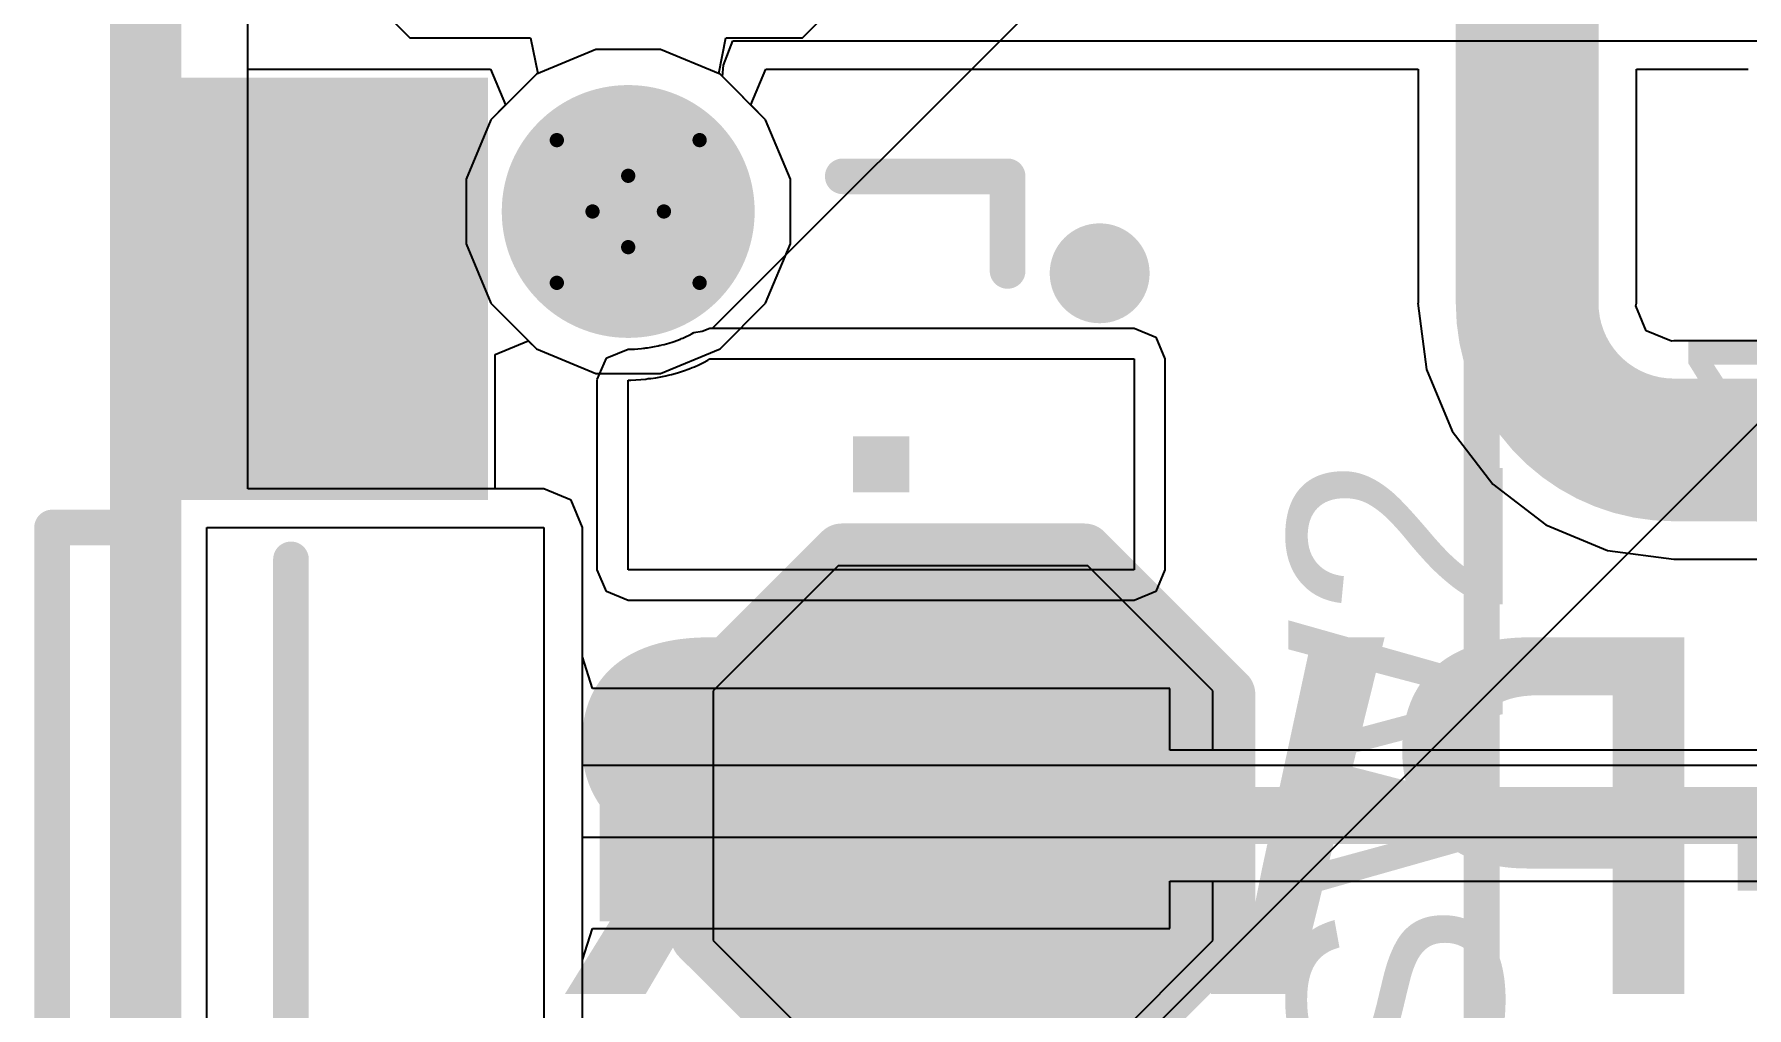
# Model space of a CAD drawing. Header units: inches. Extents: x -11 to 5433, y -4 to 5447.
# Drawn here: x -10.82 to -4.73, y 3.76 to 7.23 of the extents above; entities that cross this region are included whole.
import ezdxf

# ---------------------------------------------------------------- set-up
doc = ezdxf.new("R2010")
doc.units = ezdxf.units.IN
for name, color, linetype in [('Board_outline', 216, 'Continuous'), ('Bottom Layer', 5, 'Continuous'), ('Bottom Overlay', 54, 'Continuous'), ('Bottom Paste', 16, 'Continuous'), ('Bottom Solder', 6, 'Continuous'), ('Dimensions', 6, 'Continuous'), ('Drill Drawing', 1, 'Continuous'), ('Ground', 16, 'Continuous'), ('Keep-Out Layer', 6, 'Continuous'), ('Pad Holes', 156, 'Continuous'), ('Power', 76, 'Continuous'), ('Top Layer', 1, 'Continuous'), ('Top Overlay', 2, 'Continuous'), ('Top Paste', 8, 'Continuous'), ('Top Solder', 216, 'Continuous')]:
    doc.layers.add(name, color=color, linetype=linetype)
doc.styles.add('Arial', font='', dxfattribs={"height": 0.2})
doc.styles.add('Arial_Bold', font='', dxfattribs={"height": 0.2})
doc.styles.get('Arial').set_extended_font_data('Arial')
doc.styles.get('Arial_Bold').set_extended_font_data('Arial', bold=True)

# ---------------------------------------------------------------- blocks, each defined once
blk = doc.blocks.new('TL3340AF160QG_48')
at = {"layer": 'Bottom Solder'}
h = blk.add_hatch(color=6, dxfattribs=at)
edge = h.paths.add_edge_path()
edge.add_arc((-2.125, 0.075), 0.1016, 0, 360)
at = {"layer": 'Pad Holes'}
h = blk.add_hatch(color=7, dxfattribs=at)
edge = h.paths.add_edge_path()
edge.add_arc((-2.125, 0.075), 0.45, 0, 360)
at = {"layer": 'Top Layer'}
for points in [[(-0.3, 1.875), (0.3, 1.875), (0.3, 0.075), (-0.3, 0.075)], [(-1.325, 1.075), (-1.125, 1.075), (-1.125, 0.875), (-1.325, 0.875)], [(-1.325, 1.075), (-1.125, 1.075), (-1.125, 0.875), (-1.325, 0.875)], [(-1.2, -1.425), (-2.5, -1.425), (-2.5, -0.525), (-1.2, -0.525)]]:
    blk.add_hatch(color=1, dxfattribs=at).paths.add_polyline_path(points)
at = {"layer": 'Top Paste'}
for points in [[(-0.3, 1.875), (0.3, 1.875), (0.3, 0.075), (-0.3, 0.075)], [(-1.2, -1.425), (-2.5, -1.425), (-2.5, -0.525), (-1.2, -0.525)]]:
    blk.add_hatch(color=8, dxfattribs=at).paths.add_polyline_path(points)
at = {"layer": 'Top Solder'}
for points in [[(-0.4016, 1.9766), (0.4016, 1.9766), (0.4016, -0.0266), (-0.4016, -0.0266)], [(-1.0984, -1.5266), (-2.6016, -1.5266), (-2.6016, -0.4234), (-1.0984, -0.4234)]]:
    blk.add_hatch(color=216, dxfattribs=at).paths.add_polyline_path(points)
h = blk.add_hatch(color=216, dxfattribs=at)
edge = h.paths.add_edge_path()
edge.add_arc((-2.125, 0.075), 0.1016, 0, 360)
at = {"layer": 'Keep-Out Layer'}
for p, q in [((-1, -1.425), (-1, -0.225)), ((-1, -0.225), (1, -0.225)), ((1, -1.425), (-1, -1.425))]:
    blk.add_line(p, q, dxfattribs=at)
at = {"layer": 'Top Layer'}
for p, q in [((-1.6, 0.375), (-1.6, 1.875)), ((-1.6, 1.875), (-0.85, 1.875)), ((-0.85, 1.875), (-0.85, 0.075)), ((-1.6, 0.3655), (-1.6, 0.375)), ((-1.5955, 0.3579), (-1.6, 0.3655)), ((-1.587, 0.3425), (-1.5955, 0.3579)), ((-1.5793, 0.3267), (-1.587, 0.3425)), ((-1.5725, 0.3105), (-1.5793, 0.3267)), ((-1.5694, 0.3023), (-1.5725, 0.3105)), ((-1.5651, 0.292), (-1.5694, 0.3023)), ((-1.5574, 0.2712), (-1.5651, 0.292)), ((-1.5507, 0.25), (-1.5574, 0.2712)), ((-1.5451, 0.2285), (-1.5507, 0.25)), ((-1.5427, 0.2176), (-1.5451, 0.2285)), ((-1.5403, 0.2089), (-1.5427, 0.2176)), ((-1.5362, 0.1912), (-1.5403, 0.2089)), ((-1.533, 0.1734), (-1.5362, 0.1912)), ((-1.5307, 0.1555), (-1.533, 0.1734)), ((-1.5299, 0.1465), (-1.5307, 0.1555)), ((-1.5299, 0.1464), (-1.5299, 0.1465)), ((-1.5285, 0.1376), (-1.5299, 0.1464)), ((-1.5264, 0.1198), (-1.5285, 0.1376)), ((-1.5252, 0.1019), (-1.5264, 0.1198)), ((-1.5248, 0.084), (-1.5252, 0.1019)), ((-1.525, 0.075), (-1.5248, 0.084)), ((-0.85, 0.075), (-1.525, 0.075))]:
    blk.add_line(p, q, dxfattribs=at)
at = {"layer": 'Top Overlay'}
for points in [[(-1.8542, 1.7526, 0.254, 0.254, 1), (-1.9558, 1.7526, 0.254, 0.254, 1)], [(-2.0193, 1.7526, 0.127, 0.127, 1), (-1.8923, 1.7526, 0.127, 0.127, 1)], [(-1.9177, 1.7526, 0.127, 0.127, 1), (-1.7907, 1.7526, 0.127, 0.127, 1)], [(-2.2818, 1.425, 0.0635, 0.0635, 1), (-2.2183, 1.425, 0.0635, 0.0635, 1)], [(-2.2818, 1.425, 0.0635, 0.0635, 1), (-2.2183, 1.425, 0.0635, 0.0635, 1)], [(-1.9452, 1.425, 0.0635, 0.0635, 1), (-1.8817, 1.425, 0.0635, 0.0635, 1)], [(-2.2818, 0.8385, 0.0635, 0.0635, 1), (-2.2183, 0.8385, 0.0635, 0.0635, 1)], [(-0.9183, -1.125, 0.0635, 0.0635, 1), (-0.8548, -1.125, 0.0635, 0.0635, 1)], [(-1.0318, -1.7385, 0.0635, 0.0635, 1), (-0.9683, -1.7385, 0.0635, 0.0635, 1)], [(-1.0318, -1.975, 0.0635, 0.0635, 1), (-0.9683, -1.975, 0.0635, 0.0635, 1)], [(-1.0318, -1.975, 0.0635, 0.0635, 1), (-0.9683, -1.975, 0.0635, 0.0635, 1)]]:
    blk.add_lwpolyline(points, format="xyseb", close=True, dxfattribs=at)
for points in [[(-1.9135, 1.425, 0.127, 0.127, 0), (-2.25, 1.425, 0.127, 0.127, 0)], [(-2.25, 0.8385, 0.127, 0.127, 0), (-2.25, 1.425, 0.127, 0.127, 0)], [(0.8865, -1.125, 0.127, 0.127, 0), (-0.8865, -1.125, 0.127, 0.127, 0)], [(-1, -1.975, 0.127, 0.127, 0), (-1, -1.7385, 0.127, 0.127, 0)], [(1, -1.975, 0.127, 0.127, 0), (-1, -1.975, 0.127, 0.127, 0)]]:
    blk.add_lwpolyline(points, format="xyseb", dxfattribs=at)
at = {"layer": 'Top Solder'}
for p, q in [((-1.71, 0.3751), (-5443.0227, 5441.6372)), ((0.7722, 1.9528), (-5443.0227, 5441.6372)), ((-1.71, 1.875), (-1.6778, 1.9528)), ((-1.6778, 1.9528), (-1.6, 1.985)), ((-1.6, 1.985), (-0.85, 1.985)), ((-0.85, 1.985), (-0.7722, 1.9528)), ((-0.7722, 1.9528), (-0.74, 1.875)), ((-1.71, 0.3751), (-1.71, 1.875)), ((-0.74, 1.875), (-0.74, 0.075)), ((-1.71, 0.3656), (-1.71, 0.3751)), ((-1.6986, 0.3381), (-1.71, 0.3656)), ((-1.6942, 0.3087), (-1.6986, 0.3381)), ((-1.6907, 0.303), (-1.6942, 0.3087)), ((-1.6847, 0.292), (-1.6907, 0.303)), ((-1.6795, 0.2813), (-1.6847, 0.292)), ((-1.6746, 0.2697), (-1.6795, 0.2813)), ((-1.6723, 0.2635), (-1.6746, 0.2697)), ((-1.671, 0.2622), (-1.6723, 0.2635)), ((-1.671, 0.2603), (-1.671, 0.2622)), ((-1.6675, 0.2519), (-1.671, 0.2603)), ((-1.6614, 0.2355), (-1.6675, 0.2519)), ((-1.6564, 0.2195), (-1.6614, 0.2355)), ((-1.652, 0.2026), (-1.6564, 0.2195)), ((-1.65, 0.1938), (-1.652, 0.2026)), ((-1.6485, 0.1916), (-1.65, 0.1938)), ((-1.6488, 0.1889), (-1.6485, 0.1916)), ((-1.647, 0.1821), (-1.6488, 0.1889)), ((-1.644, 0.1691), (-1.647, 0.1821)), ((-1.6418, 0.1567), (-1.644, 0.1691)), ((-1.6401, 0.1435), (-1.6418, 0.1567)), ((-1.6394, 0.1365), (-1.6401, 0.1435)), ((-1.6377, 0.1331), (-1.6394, 0.1365)), ((-1.6386, 0.1294), (-1.6377, 0.1331)), ((-1.6375, 0.1226), (-1.6386, 0.1294)), ((-1.6359, 0.1096), (-1.6375, 0.1226)), ((-1.6351, 0.0971), (-1.6359, 0.1096)), ((-1.6348, 0.0838), (-1.6351, 0.0971)), ((-1.635, 0.077), (-1.6348, 0.0838)), ((-1.6346, 0.076), (-1.635, 0.077)), ((-1.635, 0.075), (-1.6346, 0.076)), ((-1.6192, 0.037), (-1.635, 0.075)), ((-0.74, 0.075), (-0.7722, -0.0028)), ((-1.6041, -0.0014), (-1.6192, 0.037)), ((-1.6032, -0.0018), (-1.6041, -0.0014)), ((-1.6028, -0.0028), (-1.6032, -0.0018)), ((-1.5647, -0.0185), (-1.6028, -0.0028)), ((-1.527, -0.035), (-1.5647, -0.0185)), ((-1.526, -0.0346), (-1.527, -0.035)), ((-1.525, -0.035), (-1.526, -0.0346)), ((-0.85, -0.035), (-1.525, -0.035)), ((-0.7722, -0.0028), (-0.85, -0.035))]:
    blk.add_line(p, q, dxfattribs=at)
blk = doc.blocks.new('T__________B_144')
at = {"layer": 'Bottom Layer'}
blk.add_hatch(color=5, dxfattribs=at).paths.add_polyline_path([(0.381, 0.762), (-0.381, 0.762), (-0.762, 0.381), (-0.762, -0.381), (-0.381, -0.762), (0.381, -0.762), (0.762, -0.381), (0.762, 0.381)])
at = {"layer": 'Bottom Paste'}
blk.add_hatch(color=16, dxfattribs=at).paths.add_polyline_path([(0.381, 0.762), (-0.381, 0.762), (-0.762, 0.381), (-0.762, -0.381), (-0.381, -0.762), (0.381, -0.762), (0.762, -0.381), (0.762, 0.381)])
at = {"layer": 'Bottom Solder'}
blk.add_hatch(color=6, dxfattribs=at).paths.add_polyline_path([(0.4318, 0.8636), (-0.4318, 0.8636), (-0.8636, 0.4318), (-0.8636, -0.4318), (-0.4318, -0.8636), (0.4318, -0.8636), (0.8636, -0.4318), (0.8636, 0.4318)])
at = {"layer": 'Bottom Overlay'}
for points in [[(-0.9398, 0.4318, 0.2, 0.2, 0), (-0.4318, 0.9398, 0.2, 0.2, 0)], [(-0.4318, 0.9398, 0.2, 0.2, 0), (0.4318, 0.9398, 0.2, 0.2, 0)], [(0.4318, 0.9398, 0.2, 0.2, 0), (0.9398, 0.4318, 0.2, 0.2, 0)], [(-0.9398, -0.4318, 0.2, 0.2, 0), (-0.9398, 0.4318, 0.2, 0.2, 0)], [(0.9398, -0.4318, 0.2, 0.2, 0), (0.9398, 0.4318, 0.2, 0.2, 0)], [(-0.9398, -0.4318, 0.2, 0.2, 0), (-0.4318, -0.9398, 0.2, 0.2, 0)], [(0.4318, -0.9398, 0.2, 0.2, 0), (0.9398, -0.4318, 0.2, 0.2, 0)], [(-0.4318, -0.9398, 0.2, 0.2, 0), (0.4318, -0.9398, 0.2, 0.2, 0)]]:
    blk.add_lwpolyline(points, format="xyseb", dxfattribs=at)
for points in [[(-0.4818, 0.9398, 0.1, 0.1, 1), (-0.3818, 0.9398, 0.1, 0.1, 1)], [(-0.4818, 0.9398, 0.1, 0.1, 1), (-0.3818, 0.9398, 0.1, 0.1, 1)], [(0.3818, 0.9398, 0.1, 0.1, 1), (0.4818, 0.9398, 0.1, 0.1, 1)], [(0.3818, 0.9398, 0.1, 0.1, 1), (0.4818, 0.9398, 0.1, 0.1, 1)], [(-0.9898, 0.4318, 0.1, 0.1, 1), (-0.8898, 0.4318, 0.1, 0.1, 1)], [(-0.9898, 0.4318, 0.1, 0.1, 1), (-0.8898, 0.4318, 0.1, 0.1, 1)], [(0.8898, 0.4318, 0.1, 0.1, 1), (0.9898, 0.4318, 0.1, 0.1, 1)], [(0.8898, 0.4318, 0.1, 0.1, 1), (0.9898, 0.4318, 0.1, 0.1, 1)], [(-0.9898, -0.4318, 0.1, 0.1, 1), (-0.8898, -0.4318, 0.1, 0.1, 1)], [(-0.9898, -0.4318, 0.1, 0.1, 1), (-0.8898, -0.4318, 0.1, 0.1, 1)], [(0.8898, -0.4318, 0.1, 0.1, 1), (0.9898, -0.4318, 0.1, 0.1, 1)], [(0.8898, -0.4318, 0.1, 0.1, 1), (0.9898, -0.4318, 0.1, 0.1, 1)], [(-0.4818, -0.9398, 0.1, 0.1, 1), (-0.3818, -0.9398, 0.1, 0.1, 1)], [(-0.4818, -0.9398, 0.1, 0.1, 1), (-0.3818, -0.9398, 0.1, 0.1, 1)], [(0.3818, -0.9398, 0.1, 0.1, 1), (0.4818, -0.9398, 0.1, 0.1, 1)], [(0.3818, -0.9398, 0.1, 0.1, 1), (0.4818, -0.9398, 0.1, 0.1, 1)]]:
    blk.add_lwpolyline(points, format="xyseb", close=True, dxfattribs=at)

msp = doc.modelspace()

# ---------------------------------------------------------------- linework, layer by layer
at = {"layer": 'Board_outline'}
msp.add_lwpolyline([(-10.4266, -3, 0.254, 0.254, 0), (-10.4266, 33.995, 0.254, 0.254, 0)], format="xyseb", dxfattribs=at)
at = {"layer": 'Bottom Layer'}
for p, q in [((-10.064, 5.6079), (-10.064, 7.1015)), ((-10.064, 7.1015), (-9.1995, 7.1015)), ((-9.1995, 7.1015), (-9.1469, 6.9745)), ((-8.2732, 6.9745), (-8.2206, 7.1015)), ((-8.2206, 7.1015), (-5.8996, 7.1015)), ((-5.8996, 7.1015), (-5.8996, 6.2686)), ((-5.1227, 6.2686), (-5.1227, 7.1015)), ((-5.1227, 7.1015), (-4.7244, 7.1015)), ((-9.1469, 6.9745), (-9.1992, 6.9222)), ((-8.2209, 6.9222), (-8.2732, 6.9745)), ((-9.1992, 6.9222), (-9.287, 6.7102)), ((-8.133, 6.7102), (-8.2209, 6.9222)), ((-9.287, 6.7102), (-9.287, 6.4806)), ((-8.133, 6.4806), (-8.133, 6.7102)), ((-9.287, 6.4806), (-9.1992, 6.2686)), ((-8.2209, 6.2686), (-8.133, 6.4806)), ((-9.1992, 6.2686), (-9.0369, 6.1062)), ((-8.3832, 6.1062), (-8.2209, 6.2686)), ((-5.8996, 6.2686), (-5.9, 6.2686)), ((-5.9, 6.2686), (-5.8689, 6.0328)), ((-5.1244, 6.2599), (-5.1227, 6.2686)), ((-5.0874, 6.1704), (-5.1244, 6.2599)), ((-4.9979, 6.1334), (-5.0874, 6.1704)), ((-9.0369, 6.1062), (-8.8248, 6.0184)), ((-8.5953, 6.0184), (-8.3832, 6.1062)), ((-4.9892, 6.1351), (-4.9979, 6.1334)), ((-3.3562, 6.1351), (-4.9892, 6.1351)), ((-5.8689, 6.0328), (-5.7779, 5.8132)), ((-8.8248, 6.0184), (-8.5953, 6.0184)), ((-5.7779, 5.8132), (-5.6332, 5.6246)), ((-9.01, 5.6079), (-10.064, 5.6079)), ((-8.9128, 5.5676), (-9.01, 5.6079)), ((-5.6332, 5.6246), (-5.4446, 5.4798)), ((-8.8726, 5.4704), (-8.9128, 5.5676)), ((-8.8726, 3.4704), (-8.8726, 5.4704)), ((-5.4446, 5.4798), (-5.2249, 5.3889)), ((-5.2249, 5.3889), (-4.9892, 5.3578)), ((-7.9629, 5.334), (-8.4074, 4.8895)), ((-7.0739, 5.334), (-7.9629, 5.334)), ((-6.6294, 4.8895), (-7.0739, 5.334)), ((-4.9892, 5.3578), (-4.9892, 5.3582)), ((-4.9892, 5.3582), (-3.3562, 5.3582)), ((-8.4074, 4.8895), (-8.4074, 4.0005)), ((-6.6294, 4.6781), (-6.6294, 4.8895)), ((-4.5402, 4.6781), (-6.6294, 4.6781)), ((-6.6294, 4.0005), (-6.6294, 4.2119)), ((-6.6294, 4.2119), (-4.5402, 4.2119)), ((-8.4074, 4.0005), (-7.9629, 3.556)), ((-7.0739, 3.556), (-6.6294, 4.0005))]:
    msp.add_line(p, q, dxfattribs=at)
for points in [[(-5.5112, 6.2686, 0.508, 0.508, 0), (-5.5112, 7.7724, 0.508, 0.508, 0)], [(-4.9892, 5.7466, 0.508, 0.508, -0.414214), (-5.5112, 6.2686, 0.508, 0.508, 0)], [(-4.9892, 5.7466, 0.508, 0.508, 0), (-3.0969, 5.7466, 0.508, 0.508, 0)], [(-7.5184, 4.445, 0.2032, 0.2032, 0), (-4.1745, 4.445, 0.2032, 0.2032, 0)]]:
    msp.add_lwpolyline(points, format="xyseb", dxfattribs=at)
for points in [[(-5.6382, 6.2686, 0.254, 0.254, 1), (-5.3842, 6.2686, 0.254, 0.254, 1)], [(-5.6382, 6.2686, 0.254, 0.254, 1), (-5.3842, 6.2686, 0.254, 0.254, 1)], [(-5.1162, 5.7466, 0.254, 0.254, 1), (-4.8622, 5.7466, 0.254, 0.254, 1)], [(-5.1162, 5.7466, 0.254, 0.254, 1), (-4.8622, 5.7466, 0.254, 0.254, 1)], [(-7.5692, 4.445, 0.1016, 0.1016, 1), (-7.4676, 4.445, 0.1016, 0.1016, 1)]]:
    msp.add_lwpolyline(points, format="xyseb", close=True, dxfattribs=at)
at = {"layer": 'Dimensions'}
msp.add_lwpolyline([(-5.6731, 2.3571, 0.127, 0.127, 0), (-5.6731, 15.4975, 0.127, 0.127, 0)], format="xyseb", dxfattribs=at)
at = {"layer": 'Drill Drawing'}
for points in [[(-8.964, 6.8494, 0.0508, 0.0508, 0), (-8.71, 6.7224, 0.0508, 0.0508, 0)], [(-8.964, 6.8494, 0.0508, 0.0508, 0), (-8.837, 6.5954, 0.0508, 0.0508, 0)], [(-8.71, 6.7224, 0.0508, 0.0508, 0), (-8.456, 6.8494, 0.0508, 0.0508, 0)], [(-8.583, 6.5954, 0.0508, 0.0508, 0), (-8.456, 6.8494, 0.0508, 0.0508, 0)], [(-8.964, 6.3414, 0.0508, 0.0508, 0), (-8.837, 6.5954, 0.0508, 0.0508, 0)], [(-8.583, 6.5954, 0.0508, 0.0508, 0), (-8.456, 6.3414, 0.0508, 0.0508, 0)], [(-8.964, 6.3414, 0.0508, 0.0508, 0), (-8.71, 6.4684, 0.0508, 0.0508, 0)], [(-8.71, 6.4684, 0.0508, 0.0508, 0), (-8.456, 6.3414, 0.0508, 0.0508, 0)]]:
    msp.add_lwpolyline(points, format="xyseb", dxfattribs=at)
for points in [[(-8.9767, 6.8494, 0.0254, 0.0254, 1), (-8.9513, 6.8494, 0.0254, 0.0254, 1)], [(-8.9767, 6.8494, 0.0254, 0.0254, 1), (-8.9513, 6.8494, 0.0254, 0.0254, 1)], [(-8.4687, 6.8494, 0.0254, 0.0254, 1), (-8.4433, 6.8494, 0.0254, 0.0254, 1)], [(-8.4687, 6.8494, 0.0254, 0.0254, 1), (-8.4433, 6.8494, 0.0254, 0.0254, 1)], [(-8.7227, 6.7224, 0.0254, 0.0254, 1), (-8.6973, 6.7224, 0.0254, 0.0254, 1)], [(-8.7227, 6.7224, 0.0254, 0.0254, 1), (-8.6973, 6.7224, 0.0254, 0.0254, 1)], [(-8.8497, 6.5954, 0.0254, 0.0254, 1), (-8.8243, 6.5954, 0.0254, 0.0254, 1)], [(-8.8497, 6.5954, 0.0254, 0.0254, 1), (-8.8243, 6.5954, 0.0254, 0.0254, 1)], [(-8.5957, 6.5954, 0.0254, 0.0254, 1), (-8.5703, 6.5954, 0.0254, 0.0254, 1)], [(-8.5957, 6.5954, 0.0254, 0.0254, 1), (-8.5703, 6.5954, 0.0254, 0.0254, 1)], [(-8.7227, 6.4684, 0.0254, 0.0254, 1), (-8.6973, 6.4684, 0.0254, 0.0254, 1)], [(-8.7227, 6.4684, 0.0254, 0.0254, 1), (-8.6973, 6.4684, 0.0254, 0.0254, 1)], [(-8.9767, 6.3414, 0.0254, 0.0254, 1), (-8.9513, 6.3414, 0.0254, 0.0254, 1)], [(-8.9767, 6.3414, 0.0254, 0.0254, 1), (-8.9513, 6.3414, 0.0254, 0.0254, 1)], [(-8.4687, 6.3414, 0.0254, 0.0254, 1), (-8.4433, 6.3414, 0.0254, 0.0254, 1)], [(-8.4687, 6.3414, 0.0254, 0.0254, 1), (-8.4433, 6.3414, 0.0254, 0.0254, 1)]]:
    msp.add_lwpolyline(points, format="xyseb", close=True, dxfattribs=at)
at = {"layer": 'Ground'}
for p, q in [((-10.064, 5.6079), (-10.064, 7.6248)), ((-9.9467, 7.6734), (-9.4869, 7.2136)), ((-8.0899, 7.2136), (-7.7486, 7.5549)), ((-9.4869, 7.2136), (-9.0572, 7.2136)), ((-9.0572, 7.2136), (-9.032, 7.0866)), ((-8.3881, 7.0866), (-8.3629, 7.2136)), ((-8.3629, 7.2136), (-8.0899, 7.2136)), ((-9.0369, 7.0846), (-9.1992, 6.9222)), ((-9.032, 7.0866), (-9.0369, 7.0846)), ((-8.3832, 7.0846), (-8.3881, 7.0866)), ((-8.2209, 6.9222), (-8.3832, 7.0846)), ((-9.1992, 6.9222), (-9.287, 6.7102)), ((-8.133, 6.7102), (-8.2209, 6.9222)), ((-9.287, 6.7102), (-9.287, 6.4806)), ((-8.133, 6.4806), (-8.133, 6.7102)), ((-9.287, 6.4806), (-9.1992, 6.2686)), ((-8.2209, 6.2686), (-8.133, 6.4806)), ((-9.1992, 6.2686), (-9.0369, 6.1062)), ((-8.3832, 6.1062), (-8.2209, 6.2686)), ((-9.0369, 6.1062), (-8.8248, 6.0184)), ((-8.5953, 6.0184), (-8.3832, 6.1062)), ((-8.8248, 6.0184), (-8.5953, 6.0184)), ((-9.01, 5.6079), (-10.064, 5.6079)), ((-8.9128, 5.5676), (-9.01, 5.6079)), ((-8.8726, 5.4704), (-8.9128, 5.5676)), ((-8.8726, 3.4704), (-8.8726, 5.4704))]:
    msp.add_line(p, q, dxfattribs=at)
at = {"layer": 'Power'}
for p, q in [((-10.064, 5.6079), (-10.064, 16.0422)), ((-8.8248, 7.1724), (-9.0369, 7.0846)), ((-8.5953, 7.1724), (-8.8248, 7.1724)), ((-8.3832, 7.0846), (-8.5953, 7.1724)), ((-9.0369, 7.0846), (-9.1992, 6.9222)), ((-8.2209, 6.9222), (-8.3832, 7.0846)), ((-9.1992, 6.9222), (-9.287, 6.7102)), ((-8.133, 6.7102), (-8.2209, 6.9222)), ((-9.287, 6.7102), (-9.287, 6.4806)), ((-8.133, 6.4806), (-8.133, 6.7102)), ((-9.287, 6.4806), (-9.1992, 6.2686)), ((-8.2209, 6.2686), (-8.133, 6.4806)), ((-9.1992, 6.2686), (-9.0369, 6.1062)), ((-8.3832, 6.1062), (-8.2209, 6.2686)), ((-9.0369, 6.1062), (-8.8248, 6.0184)), ((-8.5953, 6.0184), (-8.3832, 6.1062)), ((-8.8248, 6.0184), (-8.5953, 6.0184)), ((-9.01, 5.6079), (-10.064, 5.6079)), ((-8.9128, 5.5676), (-9.01, 5.6079)), ((-8.8726, 5.4704), (-8.9128, 5.5676)), ((-8.8726, 4.6228), (-8.8726, 5.4704)), ((-4.563, 4.6228), (-8.8726, 4.6228)), ((-8.8726, 3.4704), (-8.8726, 4.3688)), ((-8.8726, 4.3688), (-4.6015, 4.3688))]:
    msp.add_line(p, q, dxfattribs=at)
at = {"layer": 'Top Layer'}
for p, q in [((-8.371, 7.1162), (-8.3376, 7.2031)), ((-8.3376, 7.2031), (-1.1892, 7.2031)), ((-8.3748, 7.0761), (-8.371, 7.1162)), ((-8.2209, 6.9222), (-8.3748, 7.0761)), ((-8.133, 6.7102), (-8.2209, 6.9222)), ((-8.133, 6.4806), (-8.133, 6.7102)), ((-8.2209, 6.2686), (-8.133, 6.4806)), ((-8.3832, 6.1062), (-8.2209, 6.2686)), ((-9.183, 6.0865), (-9.0657, 6.1351)), ((-9.0657, 6.1351), (-9.0369, 6.1062)), ((-9.0369, 6.1062), (-8.8248, 6.0184)), ((-8.5953, 6.0184), (-8.3832, 6.1062)), ((-9.183, 5.6079), (-9.183, 6.0865)), ((-8.8248, 6.0184), (-8.5953, 6.0184)), ((-9.01, 5.6079), (-9.183, 5.6079)), ((-8.9128, 5.5676), (-9.01, 5.6079)), ((-8.8726, 5.4704), (-8.9128, 5.5676)), ((-8.8726, 5.0097), (-8.8726, 5.4704)), ((-8.837, 4.8974), (-8.8726, 5.0097)), ((-8.7456, 4.8974), (-8.837, 4.8974)), ((-6.783, 4.8974), (-8.7456, 4.8974)), ((-6.783, 4.6781), (-6.783, 4.8974)), ((-4.5402, 4.6781), (-6.783, 4.6781)), ((-6.783, 4.0434), (-6.783, 4.2119)), ((-6.783, 4.2119), (-4.5402, 4.2119)), ((-8.8726, 3.9311), (-8.837, 4.0434)), ((-8.837, 4.0434), (-8.7456, 4.0434)), ((-8.7456, 4.0434), (-6.783, 4.0434)), ((-8.8726, 3.4704), (-8.8726, 3.9311))]:
    msp.add_line(p, q, dxfattribs=at)
for points in [[(-7.81, 4.4704, 0.2032, 0.2032, 0), (-7.7846, 4.445, 0.2032, 0.2032, 0)], [(-7.7846, 4.445, 0.2032, 0.2032, 0), (-4.1745, 4.445, 0.2032, 0.2032, 0)]]:
    msp.add_lwpolyline(points, format="xyseb", dxfattribs=at)
for points in [[(-7.8608, 4.4704, 0.1016, 0.1016, 1), (-7.7592, 4.4704, 0.1016, 0.1016, 1)], [(-7.8354, 4.445, 0.1016, 0.1016, 1), (-7.7338, 4.445, 0.1016, 0.1016, 1)], [(-7.8354, 4.445, 0.1016, 0.1016, 1), (-7.7338, 4.445, 0.1016, 0.1016, 1)]]:
    msp.add_lwpolyline(points, format="xyseb", close=True, dxfattribs=at)

# ---------------------------------------------------------------- block references
at = {"rotation": 270}
msp.add_blockref('TL3340AF160QG_48', (-8.785, 4.4704), dxfattribs=at)
msp.add_blockref('T__________B_144', (-7.5184, 4.445))

# ---------------------------------------------------------------- texts
at = {"layer": 'Bottom Overlay', "style": 'Arial', "text_generation_flag": 2}
msp.add_text('R7', height=0.762, dxfattribs=at).set_placement((-3.6301, 5.3707))
at = {"layer": 'Bottom Overlay', "style": 'Arial_Bold', "text_generation_flag": 2}
msp.add_text('SW-PWR', height=1.27, rotation=360, dxfattribs=at).set_placement((-1.3849, 3.8096))
at = {"layer": 'Top Overlay', "style": 'Arial'}
msp.add_text('SW2', height=0.762, rotation=90, dxfattribs=at).set_placement((-5.5987, 3.4293))

doc.saveas('drawing.dxf')
